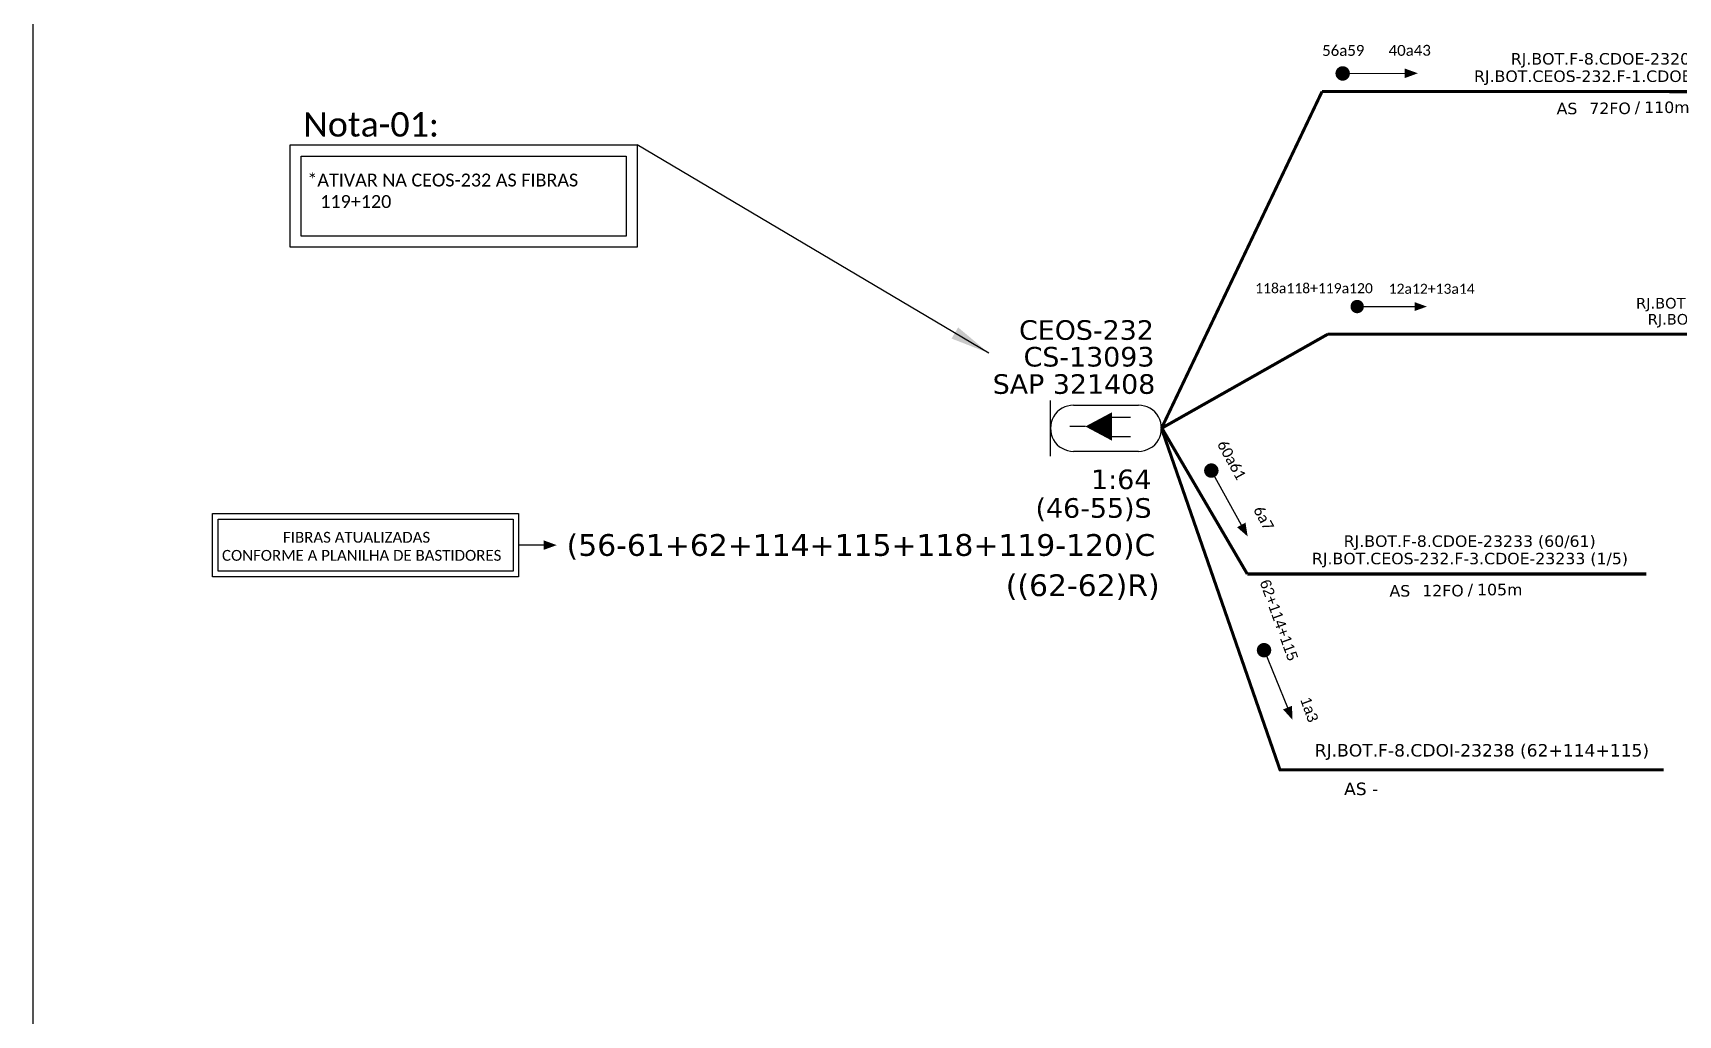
# Model space of a CAD drawing. Extents: x -89 to 5382, y -1889 to 1299.
# Drawn here: x -89.3 to 161.5, y 949.6 to 1099.3 of the extents above; entities that cross this region are included whole.
import ezdxf
from ezdxf.enums import TextEntityAlignment as Align

# ---------------------------------------------------------------- set-up
doc = ezdxf.new("R2010")
doc.units = 0
for name, color, linetype in [('20.4-CEOS', 1, 'Continuous'), ('CAP a instalar', 1, 'Continuous'), ('SETA', 7, 'Continuous'), ('texto', 255, 'Continuous')]:
    doc.layers.add(name, color=color, linetype=linetype)
doc.layers.add('40.1-ETIQUETAS', color=1, linetype='Continuous', lineweight=20)
doc.styles.add('siredit', font='verdana.ttf')
doc.styles.get("Standard").update_dxf_attribs({"font": 'arial.ttf'})
doc.styles.add('WMF-Calibri0', font='calibri.ttf')
doc.linetypes.add('FENCELINE1', pattern='A,0.25,-0.1,[133,ltypeshp.shx,S=0.1,R=0,X=-0.1,Y=0],-0.1,1', length=1.45)
doc.dimstyles.get("Standard").update_dxf_attribs({"dimtxt": 0.18, "dimasz": 0.18, "dimexe": 0.18, "dimexo": 0.0625, "dimgap": 0.09, "dimtad": 0, "dimtih": 1, "dimtoh": 1, "dimdec": 4, "dimzin": 0, "dimdsep": 46, "dimtxsty": 'Standard', "dimcen": 0.09, "dimadec": 0, "dimazin": 0, "dimtfac": 1, "dimtdec": 4, "dimtofl": 0, "dimtmove": 0, "dimatfit": 3, "dimfxl": 0, "dimtolj": 1, "dimtzin": 0, "dimarcsym": 0})

# ---------------------------------------------------------------- blocks, each defined once
blk = doc.blocks.new('ETIQUETA_RS5F')
at = {"layer": '40.1-ETIQUETAS', "color": 0, "style": 'siredit'}
blk.add_text('/', height=1.5, dxfattribs=at).set_placement((1.58, -1.95), align=Align.MIDDLE_RIGHT)
for tag, p in [('ETIQUETA_R_PRIMARIA', (1.21, 4.1)), ('ETIQUETA_R_SECUNDARIA', (1.21, 2.1)), ('F_ATIVAS/F_MORTAS', (1.14, -4.24))]:
    blk.add_attdef(tag, text='', height=1.5, dxfattribs=at).set_placement(p, align=Align.MIDDLE_CENTER)
for tag, p in [('TIPO_CABO', (-6.58, -2.12)), ('CAP_CABO', (0.4, -2.09))]:
    blk.add_attdef(tag, text='', height=1.5, dxfattribs=at).set_placement(p, align=Align.MIDDLE_RIGHT)
blk.add_attdef('METROS', text='', height=1.5, dxfattribs=at).set_placement((2.14, -1.95), align=Align.MIDDLE_LEFT)
for tag, p in [('FUSÃO_1', (0.85, -8.39)), ('FUSÃO_2', (0.85, -10.6)), ('FUSÃO_3', (0.85, -12.93)), ('FUSÃO_4', (0.85, -15.14)), ('FUSÃO_5', (0.85, -17.16))]:
    blk.add_attdef(tag, text='', height=1.5, dxfattribs=at).set_placement(p, align=Align.CENTER)
blk = doc.blocks.new('SETA1')
at = {"const_width": 1.1}
blk.add_lwpolyline([(-5.28, 0, 1), (-4.18, 0, 1)], format="xyb", close=True, dxfattribs=at)
at = {"layer": 'SETA'}
blk.add_lwpolyline([(-4.73, 0), (4.73, 0)], dxfattribs=at)
blk.add_solid([(4.73, 0.73), (6.74, 0), (4.73, -0.73)], dxfattribs=at)

msp = doc.modelspace()

# ---------------------------------------------------------------- linework, layer by layer
msp.add_lwpolyline([(-89.32, 705.02), (749.25, 705.02), (749.25, 1299.02), (-89.32, 1299.02), (-89.32, 705.02)])
at = {"color": 1}
for points in [[(-50.08, 1082.18), (2.8, 1082.18), (2.8, 1066.63), (-50.08, 1066.63)], [(-48.4, 1080.5), (1.12, 1080.5), (1.12, 1068.31), (-48.4, 1068.31)]]:
    msp.add_lwpolyline(points, close=True, dxfattribs=at)
at = {"color": 5, "ltscale": 9e-07}
for points in [[(-61.92, 1026.03), (-15.27, 1026.03), (-15.27, 1016.39), (-61.92, 1016.39)], [(-61.06, 1025.18), (-16.12, 1025.18), (-16.12, 1017.25), (-61.06, 1017.25)]]:
    msp.add_lwpolyline(points, close=True, dxfattribs=at)
msp.add_lwpolyline([(-11.48, 1021.21), (-15.27, 1021.21)], dxfattribs=at)
at = {"layer": '20.4-CEOS', "color": 5}
for p, q in [((65.81, 1034.76), (65.81, 1043.25)), ((69.33, 1042.53), (79.21, 1042.53)), ((79.21, 1035.49), (69.33, 1035.49))]:
    msp.add_line(p, q, dxfattribs=at)
msp.add_lwpolyline([(71.12, 1039.29, 0, 4.35, 0), (75.2, 1039.29, 4.35, 4.35, 0)], format="xyseb", dxfattribs=at)
for points in [[(71.12, 1039.29), (68.75, 1039.29)], [(75.02, 1040.69), (78.02, 1040.69)], [(75.02, 1037.76), (78.02, 1037.76)]]:
    msp.add_lwpolyline(points, dxfattribs=at)
for centre, major_axis, start_param, end_param in [((69.33, 1039.01), (2.49, 2.49), 0.785398, 3.926991), ((79.21, 1039.01), (-2.49, 2.49), 2.356194, 5.497787)]:
    msp.add_ellipse(centre, major_axis=major_axis, ratio=1, start_param=start_param, end_param=end_param, dxfattribs=at)
at = {"layer": 'CAP a instalar', "color": 7, "linetype": 'FENCELINE1', "ltscale": 5, "const_width": 0.467}
for points in [[(82.73, 1039.01), (107.21, 1090.33)], [(107.21, 1090.33), (183.41, 1090.3)]]:
    msp.add_lwpolyline(points, dxfattribs=at)
at = {"layer": 'CAP a instalar', "linetype": 'FENCELINE1', "ltscale": 5, "const_width": 0.467}
for points in [[(108.08, 1053.35), (82.73, 1039.01)], [(108.08, 1053.35), (212.41, 1053.33)], [(95.81, 1016.81), (82.77, 1039.07)], [(95.81, 1016.81), (156.64, 1016.81)]]:
    msp.add_lwpolyline(points, dxfattribs=at)
at = {"layer": 'CAP a instalar', "color": 1, "linetype": 'FENCELINE1', "ltscale": 5, "const_width": 0.467}
msp.add_lwpolyline([(82.73, 1039.01), (100.79, 986.99), (159.28, 986.99)], dxfattribs=at)
at = {"layer": 'SETA', "color": 5}
msp.add_solid([(-11.48, 1021.95), (-9.47, 1021.21), (-11.48, 1020.48)], dxfattribs=at)

# ---------------------------------------------------------------- block references
at = {"layer": '40.1-ETIQUETAS', "color": 7}
ref = msp.add_blockref('ETIQUETA_RS5F', (153.84, 1090.21), dxfattribs=dict(at, xscale=1.166399984999771, yscale=1.166399984999771, zscale=1.166399984999771))
ref.add_attrib('ETIQUETA_R_PRIMARIA', 'RJ.BOT.F-8.CDOE-23201 (56/59)', dxfattribs={"color": 0, "height": 1.7496, "style": 'siredit'}).set_placement((155.18, 1095.31), align=Align.MIDDLE_CENTER)
ref.add_attrib('ETIQUETA_R_SECUNDARIA', 'RJ.BOT.CEOS-232.F-1.CDOE-23201 (1/39)', dxfattribs={"color": 0, "height": 1.7496, "style": 'siredit'}).set_placement((155.22, 1092.66), align=Align.MIDDLE_CENTER)
ref.add_attrib('TIPO_CABO', 'AS', dxfattribs={"color": 0, "height": 1.75, "style": 'siredit'}).set_placement((146.13, 1087.74), align=Align.MIDDLE_RIGHT)
ref.add_attrib('CAP_CABO', '72FO', dxfattribs={"color": 0, "height": 1.75, "style": 'siredit'}).set_placement((154.27, 1087.77), align=Align.MIDDLE_RIGHT)
ref.add_attrib('METROS', '110m', dxfattribs={"color": 0, "height": 1.75, "style": 'siredit'}).set_placement((156.31, 1087.93), align=Align.MIDDLE_LEFT)
at = {"layer": '40.1-ETIQUETAS', "color": 1}
ref = msp.add_blockref('ETIQUETA_RS5F', (177.72, 1053.34), dxfattribs=dict(at, xscale=1.079753128971216, yscale=1.079753128971216, zscale=1.079753128971216))
ref.add_attrib('ETIQUETA_R_PRIMARIA', 'RJ.BOT.F-8.CEO-23202 (118/118+119/120)', dxfattribs={"color": 0, "height": 1.6196, "style": 'siredit'}).set_placement((178.96, 1058.07), align=Align.MIDDLE_CENTER)
ref.add_attrib('ETIQUETA_R_SECUNDARIA', 'RJ.BOT.CEOS-232.F-2.CEO-23202 (1/11)', dxfattribs={"color": 1, "height": 1.6196, "style": 'siredit'}).set_placement((179, 1055.62), align=Align.MIDDLE_CENTER)
ref.add_attrib('TIPO_CABO', 'AS', dxfattribs={"color": 0, "height": 1.62, "style": 'siredit'}).set_placement((170.58, 1051.06), align=Align.MIDDLE_RIGHT)
ref.add_attrib('CAP_CABO', '24FO', dxfattribs={"color": 0, "height": 1.62, "style": 'siredit'}).set_placement((178.11, 1051.09), align=Align.MIDDLE_RIGHT)
ref.add_attrib('METROS', '130m', dxfattribs={"color": 0, "height": 1.62, "style": 'siredit'}).set_placement((180, 1051.23), align=Align.MIDDLE_LEFT)
at = {"layer": '40.1-ETIQUETAS'}
ref = msp.add_blockref('ETIQUETA_RS5F', (128.37, 1016.72), dxfattribs=dict(at, xscale=1.166399984999771, yscale=1.166399984999771, zscale=1.166399984999771))
ref.add_attrib('ETIQUETA_R_PRIMARIA', 'RJ.BOT.F-8.CDOE-23233 (60/61)', dxfattribs={"color": 0, "height": 1.7496, "style": 'siredit'}).set_placement((129.71, 1021.82), align=Align.MIDDLE_CENTER)
ref.add_attrib('ETIQUETA_R_SECUNDARIA', 'RJ.BOT.CEOS-232.F-3.CDOE-23233 (1/5)', dxfattribs={"color": 0, "height": 1.7496, "style": 'siredit'}).set_placement((129.75, 1019.17), align=Align.MIDDLE_CENTER)
ref.add_attrib('TIPO_CABO', 'AS', dxfattribs={"color": 0, "height": 1.75, "style": 'siredit'}).set_placement((120.65, 1014.25), align=Align.MIDDLE_RIGHT)
ref.add_attrib('CAP_CABO', '12FO', dxfattribs={"color": 0, "height": 1.75, "style": 'siredit'}).set_placement((128.8, 1014.28), align=Align.MIDDLE_RIGHT)
ref.add_attrib('METROS', '105m', dxfattribs={"color": 0, "height": 1.75, "style": 'siredit'}).set_placement((130.83, 1014.44), align=Align.MIDDLE_LEFT)
at = {"layer": 'SETA', "color": 2}
for p, rotation in [((115.08, 1093.09), 0.1431029932631845), ((92.61, 1028.43), 298.8957008685703), ((100.15, 1000.83), 292.2631862534325)]:
    msp.add_blockref('SETA1', p, dxfattribs=dict(at, rotation=rotation))
at = {"layer": 'SETA', "color": 2, "xscale": 0.9257142857142856, "yscale": 0.9257142857142858, "zscale": 0.9257142857142858, "rotation": 359.9698950066198}
msp.add_blockref('SETA1', (116.94, 1057.56), dxfattribs=at)

# ---------------------------------------------------------------- texts
at = {"color": 1, "style": 'WMF-Calibri0'}
msp.add_text('Nota-01:', height=3.713, dxfattribs=at).set_placement((-48.09, 1083.46))
at = {"color": 1, "insert": (-49.45, 1077.82), "char_height": 1.9659, "attachment_point": 1, "style": 'WMF-Calibri0'}
msp.add_mtext_dynamic_manual_height_columns('\\pxi-1,l2t4;*ATIVAR NA CEOS-232 AS FIBRAS 119+120', width=49.9935, gutter_width=12.5, heights=[11.89], dxfattribs=at)
at = {"layer": '20.4-CEOS', "color": 5, "style": 'siredit'}
msp.add_text('CEOS-232', height=2.983, dxfattribs=at).set_placement((71.29, 1055.48), align=Align.TOP_CENTER)
at = {"layer": '20.4-CEOS', "color": 7, "style": 'siredit'}
for s, height, p in [('CS-13093', 2.983, (71.68, 1051.41)), ('   SAP 321408', 2.9835, (67.44, 1047.25)), ('1:64', 2.983, (76.59, 1032.73)), ('    (46-55)S', 2.9835, (69.77, 1028.37))]:
    msp.add_text(s, height=height, dxfattribs=at).set_placement(p, align=Align.TOP_CENTER)
at = {"layer": '20.4-CEOS', "color": 1, "style": 'siredit'}
msp.add_text('(56-61+62+114+115+118+119-120)C', height=3.313, dxfattribs=at).set_placement((-7.96, 1019.58))
at = {"layer": '20.4-CEOS', "color": 5, "style": 'siredit'}
msp.add_text('((62-62)R)', height=3.313, dxfattribs=at).set_placement((58.99, 1013.45))
at = {"layer": '40.1-ETIQUETAS', "style": 'siredit'}
msp.add_text('RJ.BOT.F-8.CDOI-23238 (62+114+115)', height=1.9, dxfattribs=at).set_placement((131.57, 989.95), align=Align.MIDDLE_CENTER)
msp.add_text('AS -', height=1.9, dxfattribs=at).set_placement((115.77, 984.08), align=Align.MIDDLE_RIGHT)
at = {"layer": '40.1-ETIQUETAS', "color": 0, "insert": (-60.49, 1023.23), "char_height": 1.65, "width": 63.1984, "attachment_point": 1, "style": 'siredit'}
msp.add_mtext('{\\fCalibri|b0|i0|c0|p34;\\C7;                FIBRAS ATUALIZADAS \\PCONFORME A PLANILHA DE BASTIDORES}', dxfattribs=at)
at = {"layer": 'texto'}
for s, p in [('62+114+115', (97.67, 1015.6)), ('1a3', (103.86, 997.66))]:
    msp.add_text(s, height=1.65, rotation=289.8809, dxfattribs=at).set_placement(p)
at = {"layer": 'texto', "attachment_point": 5}
for s, insert, char_height, width, rotation in [('{\\fCalibri|b0|i0|c0|p34;\\C7;56a59}', (110.44, 1096.57), 1.65, 27.8947, 0.1431), ('{\\fCalibri|b0|i0|c0|p34;\\C7;40a43}', (120.57, 1096.59), 1.65, 27.8947, 0.1431), ('\\fCalibri|b0|i0|c0|p34;118a118\\C1;+119a120', (105.98, 1060.35), 1.5274, 25.8225, 359.9699), ('\\fCalibri|b0|i0|c0|p34;12a12\\C1;+13a14\\C7;\\P', (123.92, 1060.26), 1.5274, 25.8225, 359.9699), ('{\\fCalibri|b0|i0|c0|p34;\\C7;60a61}', (93.42, 1034.18), 1.65, 27.8947, 298.8957), ('{\\fCalibri|b0|i0|c0|p34;\\C7;6a7}', (98.31, 1025.31), 1.65, 27.8947, 298.8957)]:
    msp.add_mtext(s, dxfattribs=dict(at, insert=insert, char_height=char_height, width=width, rotation=rotation))

# ---------------------------------------------------------------- leaders
at = {"color": 1}
msp.add_leader([(56.39, 1050.48), (2.8, 1082.18)], dimstyle='Standard', override={"dimasz": 6, "dimzin": 1}, dxfattribs=at)

doc.saveas('drawing.dxf')
